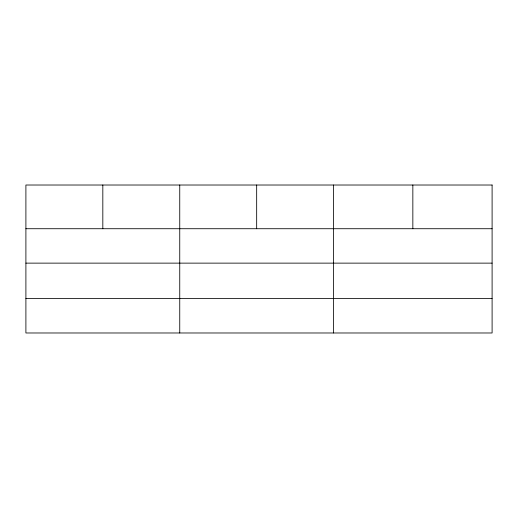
<?xml version="1.0" encoding="UTF-8"?>
<svg xmlns="http://www.w3.org/2000/svg" width="518" height="518" viewBox="0 0 518 518"><rect width="100%" height="100%" fill="white"/><g stroke="black" fill="none" stroke-linecap="round" stroke-linejoin="round"><path stroke-width="0.78" d="M25.9 228.723L492.1 228.723M25.9 263.131L492.1 263.131M25.9 298.575L492.1 298.575M412.846 185.017L412.846 228.723M333.592 185.017L333.592 332.983M256.669 185.017L256.669 228.723M179.746 185.017L179.746 332.983M102.823 185.017L102.823 228.723M492.1 185.017L25.9 185.017L25.9 332.983L492.1 332.983L492.1 185.017"/></g></svg>
